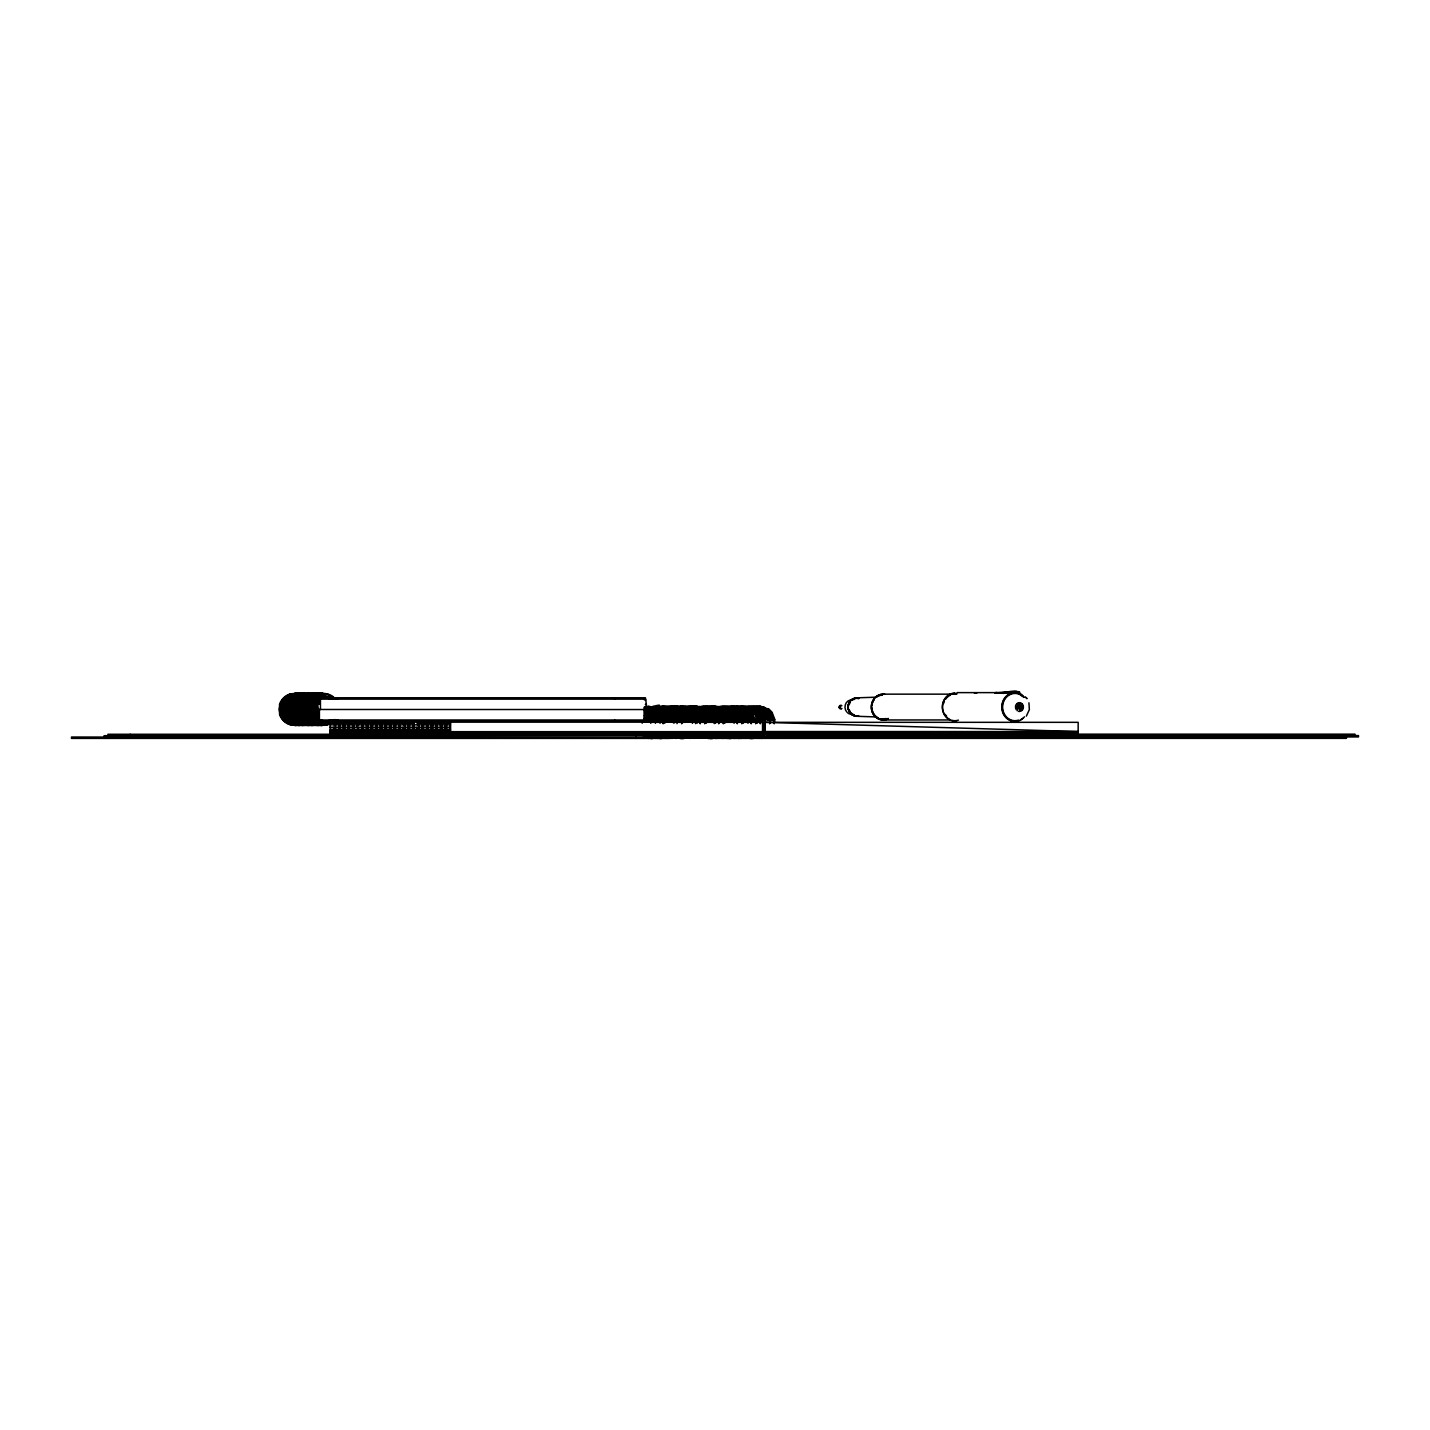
<?xml version="1.0" encoding="UTF-8"?>
<svg xmlns="http://www.w3.org/2000/svg" width="1430" height="1430" viewBox="0 0 1430 1430"><rect width="100%" height="100%" fill="white"/><g stroke="black" fill="none" stroke-linecap="round" stroke-linejoin="round"><path stroke-width="1.5" d="M338.249 699.127L338.249 697.769M363.238 722.043L363.238 732.482M404.905 722.043L404.887 732.482M432.647 722.043L432.664 732.482M655.405 723.24L655.405 722.043M713.481 733.822L713.481 732.464M726.762 733.822L726.762 732.464M762.53 732.464L762.53 722.043L330.187 722.043M765.211 732.75L765.211 722.329L1078.166 731.552L1078.131 732.75L760.992 732.857M765.211 731.552L1078.166 731.552L1078.166 722.329L691.012 722.329M417.381 724.849L417.381 722.043M344.719 722.043L344.719 732.482M441.906 722.043L441.906 732.482M338.713 722.043L338.713 732.482M340.09 723.24L340.09 722.043M435.9 722.043L435.882 732.482M450.361 731.677L450.432 722.043L450.468 732.482M395.645 722.043L395.449 731.677M408.14 722.043L408.14 732.482M440.476 723.24L440.547 732.482M380.38 722.043L380.273 731.677M1015.425 706.563L1016.122 709.584M371.103 722.043L371.049 732.482M409.516 722.043L409.498 732.482M412.769 722.043L412.716 732.482M437.276 722.043L437.151 731.677M398.845 723.24L398.881 722.043M334.084 724.849L334.102 722.043M335.478 722.043L335.46 729.264M352.62 722.043L352.638 732.482M375.786 722.043L375.59 731.677M422.011 722.043L421.921 732.482M403.457 722.043L403.457 724.849M386.422 722.043L386.368 732.482M330.133 732.482L763.048 732.464L763.048 733.822L330.276 733.822L330.151 723.24L414.146 723.24L414.11 732.482M446.553 722.043L446.589 732.482M700.003 733.858C698.93 741.884 729.872 736.7 703.596 737.058L703.864 735.896M697.107 732.911L699.377 735.252L700.754 733.858L708.243 737.54L709.405 734.734L705.884 732.857L703.918 735.252L704.543 733.858M711.085 732.911L713.356 735.252L714.732 733.858L722.239 737.54L723.419 734.734L719.88 732.857L717.914 735.252L718.539 733.858M719.29 733.858L726.726 737.54L727.888 734.734L724.367 732.857L722.4 735.252L723.026 733.858M729.514 732.911L731.785 735.252L733.143 733.858L740.669 737.54L741.848 734.734L738.309 732.857L736.343 735.252L736.968 733.858M743.511 732.911L745.781 735.252L747.157 733.858L754.557 737.54L755.737 734.734L752.198 732.857L750.232 735.252L750.857 733.858M758.347 712.712L755.63 714.75C748.855 707.546 758.794 716.609 757.918 720.148L758.973 719.951L756.613 713.731M757.632 711.586L762.351 720.22L765.64 719.683L762.994 712.712L760.277 714.75L754.093 709.727M754.2 710.21L757.596 711.997L759.884 708.565C765.854 710.692 770.591 713.105 771.807 720.148L772.861 719.951M335.46 730.462L335.442 732.482M648.863 736.629L648.487 738.363L643.411 737.058L653.564 737.058L648.487 738.363L648.112 736.629M653.439 737.862C640.729 734.251 654.118 741.938 653.546 736.629M658.158 736.629L657.782 738.363L652.706 737.058L662.859 737.058L657.782 738.363L657.407 736.629M662.591 709.048C660.66 700.414 641.695 713.945 644.108 722.222M662.591 737.862C649.881 734.251 663.252 741.938 662.698 736.629M667.452 736.629L667.077 738.363L662.001 737.058L672.154 737.058L667.077 738.363L666.702 736.629M672.136 736.629L671.76 738.363L666.684 737.058L676.73 737.54L673.512 735.574M676.73 736.629L676.354 738.363L666.791 737.54M681.127 709.048C678.982 700.468 661.929 714.714 663.752 722.222M681.234 736.629L680.859 738.363L673.012 736.003M672.994 735.574C675.907 737.63 684.881 740.847 685.917 736.629L681.484 735.896L680.573 737.54L677.695 736.003M682.771 735.574L694.658 738.363L695.034 736.629M699.753 709.048C697.661 700.217 681.073 714.875 683.755 722.222M691.637 736.003L699.485 738.363L699.86 736.629M696.213 736.003L704.329 737.862L704.436 736.629L696.142 733.858L694.783 735.252M708.386 735.896C706.599 738.649 714.553 739.9 713.588 736.629L705.276 733.858M718.128 709.048C716.037 700.217 699.449 714.875 702.13 722.222M718.235 736.629C717.127 741.312 708.243 735.521 706.295 732.911M726.887 735.896C725.082 738.649 733.036 739.9 732.071 736.629L723.777 733.858M736.897 736.629C735.789 741.312 726.905 735.521 724.956 732.911M741.33 709.048C739.417 700.414 720.452 713.945 722.847 722.222M741.455 736.629C741.973 740.812 729.961 736.736 732.392 733.858M739.364 732.589C742.152 736.325 753.556 741.401 755.451 736.629M752.949 711.997L754.915 709.62C758.061 711.657 761.225 709.369 759.527 706.098C750.875 706.724 741.33 712.641 741.384 722.222M755.737 734.734L763.87 734.734L767.392 732.857L768.804 734.841L764.603 737.058L754.557 737.54L759.527 738.363L759.795 735.413L758.15 732.857M384.992 730.462L384.974 732.482M1023.344 707.957L1023.38 706.366L1015.532 708.154M356.91 727.262L357.214 722.043M384.974 724.849L384.974 729.264M398.881 724.849L398.881 732.482M340.108 724.849L340.09 732.482M309.148 709.477L645.538 709.548L646.36 704.347L645.413 697.769L316.066 697.769M400.078 731.677L400.221 722.043M663.02 723.58L663.609 719.755M681.61 723.58L682.199 719.755L680.287 714.696M700.074 723.58L700.664 719.755L698.752 714.696L695.981 712.712L692.924 722.222M704.65 723.58L705.222 719.755M718.611 723.58L719.201 719.755L717.27 714.696L714.517 712.712L711.479 722.222M723.205 723.58L723.795 719.755M737.183 723.58L737.773 719.755L735.86 714.696M741.759 723.58L742.349 719.755M751.072 723.58L751.662 719.755L749.106 712.998L748.248 713.731L750.607 719.951L751.876 719.683L749.231 712.712M755.612 723.58C757.096 720.166 755.683 709.334 751.054 714.75L753.127 720.22L756.202 719.755M760.17 723.58L760.76 719.755L758.204 712.998L754.915 709.62M764.299 723.58L764.889 719.755L762.976 714.696M764.836 723.58L765.425 719.755M769.608 723.58C771.092 720.166 769.68 709.334 765.05 714.75L758.99 710.21M774.059 723.58L774.881 719.683L772.236 712.712L768.822 709.209L759.527 706.098L764.603 707.403L763.441 710.21L755.344 709.048M663.216 723.616L663.824 719.683M677.051 723.616L676.908 719.755M681.806 723.616L681.681 719.755M695.588 723.616L695.463 719.755M700.289 723.616L700.146 719.755M704.847 723.616L705.455 719.683M714.231 723.616L714.088 719.755M718.807 723.616L718.664 719.755M723.401 723.616L724.009 719.683M737.38 723.616L737.236 719.755M741.956 723.616L742.563 719.683M751.268 723.616L751.876 719.683L748.587 720.22L746.514 714.75L747.497 713.731M755.809 723.616L755.666 719.755M760.385 723.616L760.992 719.683L759.008 714.446M765.032 723.616L764.889 719.755M769.805 723.616L770.413 719.683L768.393 719.951M774.274 723.616L774.13 719.755M645.18 722.222L645.842 718.057L644.823 717.681M645.413 722.222L647.665 714.446L650.453 711.586C648.72 704.364 640.586 719.272 648.523 709.62C672.618 701.63 650.293 706.223 644.447 709.62L645.877 711.997M646.575 722.222C642.696 713.963 661.911 703.882 651.687 714.446L652.348 714.75C654.35 713.07 662.304 702.559 663.288 709.727L656.96 714.446L654.475 722.222M646.807 722.222L649.756 712.998L657.246 707.403M647.343 722.222C647.164 709.709 661.357 703.667 672.046 706.921M648.13 720.72L648.612 717.681C645.377 716.09 655.047 718.897 649.953 722.222M648.648 722.222C648.648 714.643 655.029 707.868 662.698 707.832M649.721 722.222L650.382 718.057L654.994 711.586M651.329 722.222L654.386 712.712L657.103 714.75L654.708 722.222M651.562 722.222L652.348 717.288L656.71 710.746M652.098 722.222L655.047 712.998L662.537 707.403M653.403 722.222C653.403 714.643 659.784 707.868 667.452 707.832M656.013 722.222C655.798 710.478 668.74 703.006 679.304 707.135M656.245 722.222C656.048 709.53 670.616 703.846 681.324 706.921M656.781 722.222L659.731 712.998L663.02 709.62L664.467 711.997M658.086 722.222C658.14 715.286 663.538 708.529 670.652 708.065M658.64 722.222L659.302 718.057M659.159 722.222C658.05 716.716 669.812 702.166 672.547 709.727M659.391 722.222C662.448 719.558 660.32 710.853 660.052 713.731M660.606 722.222L663.645 712.712L666.38 714.75L663.985 722.222M661.375 722.222C661.214 712.909 670.599 704.597 679.822 707.135M662.68 722.222C662.734 715.286 668.132 708.529 675.246 708.065M665.111 722.222L668.15 712.712L670.885 714.75L668.489 722.222M665.88 722.222C665.701 709.745 679.84 703.667 690.511 706.921M666.666 720.72L667.149 717.681L665.915 717.145L668.4 718.057M667.184 722.222C667.184 714.643 673.566 707.868 681.234 707.832M668.257 722.222C667.131 716.68 679 702.184 681.752 709.727L678.249 711.997M669.812 722.222L672.851 712.712L675.568 714.75L673.173 722.222M670.026 722.222L670.813 717.288L675.175 710.746M670.563 722.222L673.512 712.998L681.002 707.403M671.868 722.222C671.868 714.643 678.249 707.868 685.917 707.832M672.958 722.222C673.548 710.674 687.044 703.149 697.608 707.135M674.37 722.222L677.409 712.712L680.126 714.75L677.641 718.057L676.98 722.222M674.585 722.222L677.409 712.712M675.121 722.222C674.942 709.816 688.974 703.667 699.627 706.921M676.426 722.222C676.426 714.643 682.807 707.868 690.476 707.832M677.516 722.222C676.033 716.716 689.26 701.433 690.762 710.21M678.928 722.222L681.967 712.712L684.684 714.75L682.074 722.222M679.161 722.222C678.928 712.569 688.831 704.704 698.144 707.135M679.679 722.222L682.628 712.998L685.935 709.62L687.365 711.997M680.984 722.222C681.038 715.286 686.454 708.529 693.568 708.065M681.538 722.222L682.199 718.057M683.987 722.222L686.918 712.998L694.408 707.403M684.505 722.222C684.505 713.999 691.441 706.652 699.753 706.599M685.31 720.72L685.774 717.681C684.505 718.557 691.459 716.019 692.156 711.586L690.225 709.62M685.81 722.222C685.81 714.643 692.209 707.868 699.86 707.832M686.9 722.222L687.562 718.057M688.331 722.222C688.134 711.836 699.109 703.417 709.048 706.921M688.563 722.222C688.116 711.89 700.36 703.953 707.546 707.135M689.081 722.222L692.031 712.998L699.52 707.403L700.271 709.727L693.961 714.446L691.476 722.222M690.386 722.222C690.386 714.643 696.785 707.868 704.436 707.832M691.709 722.222C692.335 712.015 703.685 703.542 713.642 706.921M693.157 722.222C692.674 711.925 705.044 704.061 712.14 707.135M693.693 722.222L696.642 712.998L699.931 709.62L701.379 711.997M694.998 722.222C694.998 714.643 701.379 707.868 709.048 707.832M695.552 722.222L698.037 714.446L696.303 722.222M696.07 722.222L698.555 714.446L704.865 709.727L703.703 706.921L703.864 708.565M697.465 722.222C697.268 711.836 708.243 703.417 718.182 706.921M697.697 722.222C696.017 717.538 707.153 701.808 709.405 709.727L703.095 714.446L700.611 722.222M698.215 722.222C697.804 712.229 709.62 703.971 716.68 707.135M699.52 722.222C699.538 714.643 705.92 707.868 713.588 707.832M700.092 722.222L700.736 718.057M700.843 722.222L701.469 718.218L698.466 717.288M702.362 722.222C700.307 717.467 712.873 701.147 713.963 710.21M702.881 722.222C702.881 713.999 709.816 706.652 718.128 706.599M704.186 722.222C704.186 714.643 710.585 707.868 718.235 707.832M705.276 722.222L705.937 718.057L702.934 717.145L704.15 717.681M706.903 722.222L707.707 717.145C713.856 721.846 719.254 700.253 723.419 709.727L719.916 711.997M707.135 722.222C706.76 710.424 719.594 703.006 730.158 707.135M707.671 722.222L710.603 712.998L713.91 709.62L715.34 711.997M708.958 722.222C708.976 714.643 715.357 707.868 723.026 707.832M710.049 722.222L712.533 714.446L718.843 709.727L717.681 706.921L717.842 708.565M711.711 722.222L714.643 712.998L722.239 706.921M712.229 722.222C712.086 712.909 721.453 704.597 730.694 707.135M713.534 722.222C713.534 714.643 719.933 707.868 727.584 707.832M714.625 722.222L715.268 718.057L712.48 717.288M715.947 722.222L716.752 717.145C720.416 720.452 723.955 713.534 718.986 712.712L716.18 722.222M716.716 722.222C716.537 709.673 730.784 703.667 741.491 706.921M718.021 722.222C718.021 714.643 724.402 707.868 732.071 707.832M718.575 722.222L719.219 718.057L721.721 714.75M719.093 722.222L721.578 714.446L727.888 709.727C726.172 702.345 716.216 714.517 715.483 718.218L717.234 714.75M720.792 722.222C718.754 717.181 730.98 701.254 732.625 710.21M721.024 722.222L723.955 712.998L731.445 707.403M721.542 722.222C721.399 712.909 730.766 704.597 740.007 707.135M723.938 722.222L724.581 718.057L721.596 717.145L722.811 717.681M725.332 722.222C724.581 718.682 730.802 704.436 733.769 711.997M725.564 722.222C725.35 709.53 739.918 703.846 750.607 706.921M726.082 722.222L726.869 717.288L732.339 709.62M727.387 722.222C727.387 714.643 733.787 707.868 741.455 707.832M728.478 722.222L729.139 718.057L733.751 711.586M729.89 722.222C728.317 717.234 738.935 701.951 741.848 709.727L735.521 714.446L733.054 722.222M730.122 722.222L730.909 717.288L735.27 710.746M730.659 722.222L733.608 712.998L741.098 707.403M731.963 722.222C731.963 714.643 738.345 707.868 746.013 707.832M733.268 722.222C733.894 712.015 745.316 703.542 755.272 706.921M734.555 722.222L737.594 712.712L740.311 714.75L737.701 722.222M734.788 722.222C733.107 717.538 744.244 701.808 746.496 709.727L740.186 714.446L737.934 722.222M735.306 722.222C734.895 712.229 746.71 703.971 753.771 707.135M736.611 722.222C736.611 714.643 743.01 707.868 750.661 707.832M737.165 722.222L737.826 718.057L740.311 714.75M739.328 722.222C739.131 711.836 750.106 703.417 760.045 706.921M740.097 722.222L743.028 712.998L746.335 709.62L747.765 711.997M742.474 722.222L744.959 714.446L750.232 709.209L752.234 711.997L747.801 718.218L747.157 722.222M742.706 722.222C746.657 717.86 743.35 707.242 740.329 717.288L741.366 717.681M743.797 722.222L746.835 712.712L749.552 714.75L751.679 711.586L759.527 709.548L765.711 714.446L767.874 720.148L770.198 719.755M744.011 722.222C743.957 713.677 751.34 706.635 759.795 706.599M744.547 722.222L745.334 717.288L750.786 709.62M745.334 720.72L745.817 717.681L744.583 717.145L747.068 718.057M745.852 722.222C744.959 705.437 771.95 702.791 773.594 719.951L774.649 719.755M746.943 722.222L749.409 714.446L755.737 709.727L754.557 706.921M280.083 704.436L279.154 709.369L280.083 714.303A15.676 15.659 90 0 0 289.968 724.206L299.585 725.51M281.281 704.436L280.352 709.369L281.281 714.303A15.676 15.659 -90 0 0 291.166 724.206A15.676 15.659 90 0 1 281.156 714.303M282.461 704.436L282.336 714.303A15.676 15.659 90 0 0 292.221 724.206L300.783 725.51L309.309 724.206M284.838 704.436L284.838 714.303A15.676 15.659 90 0 0 294.723 724.206M286.822 706.08L286.822 712.658M288.234 704.436L288.377 714.303M288.377 704.436L288.163 712.408M309.041 725.51L299.317 724.206A15.676 15.659 90 0 1 289.575 714.303L289.432 704.436M288.771 709.369L289.575 704.436M291.899 704.436L291.899 714.303A15.676 15.659 90 0 0 301.784 724.206M291.434 707.85L291.917 704.811A14.461 14.425 90 0 1 293.972 700.789M312.58 725.51L303.017 724.206A15.676 15.659 90 0 1 293.132 714.303L293.007 704.436M292.346 709.369L293.132 704.436M294.312 704.436L293.382 709.369L294.312 714.303A15.676 15.659 90 0 0 304.054 724.206A15.676 15.659 90 0 1 294.312 714.303M295.474 704.436L294.544 709.369L295.474 714.303A15.676 15.659 90 0 0 305.359 724.206M294.759 709.369L295.241 706.331M296.636 704.436L296.51 714.303M302.052 720.97A15.676 15.659 90 0 1 297.69 714.303L297.833 704.436M299.049 704.436L299.049 714.303A15.676 15.659 90 0 0 303.285 720.97M300.229 704.436L300.086 714.303M300.961 706.08L300.961 712.658M301.373 704.436L301.373 714.303A15.676 15.659 90 0 0 311.257 724.206M303.625 704.436L303.768 714.303M303.768 704.436L303.786 713.928M314.815 724.206A15.676 15.659 90 0 1 304.93 714.303L304.805 704.436M304.143 709.369L304.93 704.436M305.466 707.725L305.984 704.436M306.127 704.436L306.127 714.303A15.676 15.659 90 0 0 316.012 724.206A15.676 15.659 90 0 1 311.597 721.971M307.218 704.436L307.343 714.303A15.676 15.659 90 0 0 317.228 724.206M306.556 709.369L307.343 704.436M308.487 704.436L307.557 709.369L308.487 714.303A15.676 15.659 90 0 0 318.372 724.206M310.078 705.365L310.078 713.373M648.362 708.565L648.201 706.921L658.14 706.921M652.706 707.403L653.868 710.21M658.408 710.21L657.353 706.921M662.108 706.921L662.269 708.565M671.385 706.921L663.788 712.998L661.625 717.288L662.644 717.681M676.944 710.21L675.889 706.921M680.573 706.921L680.734 708.565M685.292 708.565L685.131 706.921L686.311 709.727L682.807 711.997M675.979 736.629L676.354 738.363L681.431 737.058L671.385 737.54L672.279 735.896L675.246 736.379M689.689 706.921L689.85 708.565M685.292 735.896L685.131 737.54L690.1 738.363L695.177 737.058L689.85 737.862L682.235 735.574M680.483 736.629L680.859 738.363L685.935 737.058L675.782 737.058M689.85 735.896L689.689 737.54L690.601 735.896L693.568 736.379M695.588 710.21L694.515 706.921M685.274 737.862L690.619 737.058L685.274 737.862L685.167 736.629M694.408 737.862L699.735 737.058L694.408 737.862L694.283 736.629M699.234 737.862L704.579 737.058L699.234 737.862L699.127 736.629M703.596 737.058L704.865 734.734L701.344 732.857L700.754 733.858M714.071 734.734L712.909 737.54L706.402 732.589M713.981 733.858C711.622 736.897 720.416 739.256 718.736 734.251M726.887 708.565C726.404 703.614 736.79 707.457 739.471 707.135M722.4 735.896L722.239 737.54M717.502 736.629L717.878 738.363L722.954 737.058L712.784 737.058M737.165 710.21L736.11 706.921M711.711 732.589L718.092 737.058L727.209 738.363L732.285 737.058L722.132 737.058L717.949 734.841M732.732 734.734L731.552 737.54L725.064 732.589M740.669 706.921L740.829 708.565M729.604 732.589L736.11 737.54L737.165 734.251M736.164 736.629L736.522 738.363L741.616 737.058L731.445 737.058M745.477 735.896L745.334 737.54L750.303 738.363L755.38 737.058L745.209 737.058L738.827 732.589M730.14 732.589C731.838 741.33 771.431 736.7 740.669 737.54M746.406 733.858C744.047 736.522 752.198 739.453 751.268 734.734M755.076 734.895L758.99 734.251L759.133 735.896M754.808 737.862L760.152 737.058L754.808 737.862L754.7 736.629M754.808 735.413L763.441 734.251L763.602 735.896M644.144 719.898L644.036 709.477M1022.11 695.57A14.872 13.478 -89.8 0 0 1021.109 694.837C1017.517 686.972 1004.378 694.462 996.138 692.495L994.637 692.799L1017.409 691.602M1019.554 691.852C1018.053 696.499 1020.966 691.441 1017.07 692.102M1017.141 710.71L1020.734 702.881L1021.985 703.667M676.319 737.058L676.801 735.896L679.75 736.379M682.253 736.003L685.131 737.54L686.043 735.896L690.476 736.629L690.1 738.363L689.725 736.629M691.62 735.574L694.515 737.54L695.427 735.896L698.394 736.379M104.104 737.058L104.104 735.681L698.805 735.681L699.109 737.54L700.164 734.251M671.85 719.951L669.83 720.22L667.756 714.75L668.757 713.731M673.691 716.341L675.121 720.148L672.44 714.446L674.585 720.148L675.639 719.951M690.422 719.951L688.402 720.22L686.328 714.75L687.312 713.731M692.227 716.341L693.657 720.148L690.833 714.75L691.834 713.731M710.853 716.341L712.283 720.148L709.602 714.446L711.765 720.148L712.819 719.951M731.946 719.951L729.926 720.22L727.852 714.75L728.835 713.731M769.644 714.446L771.574 720.22L773.594 719.951M766.033 713.731C771.664 729.658 759.598 710.996 764.335 709.62L769.519 714.75L772.236 712.712L768.822 709.209L766.838 711.997M644.304 715.858L649.041 709.62M666.13 717.288L668.293 712.998L675.782 707.403M677.641 718.057L680.126 714.75M705.401 718.057L710.549 711.586L708.601 709.62M724.063 718.057L729.193 711.586L727.262 709.62M728.603 718.057L731.088 714.75L728.496 712.998M649.703 707.135L653.439 706.599M658.855 707.135L662.322 706.098L667.292 706.921M668.293 707.135L672.029 706.599M677.391 707.135L680.859 706.098L688.491 707.135M685.274 706.599L689.028 707.135M717.574 707.403L722.919 706.599M726.958 706.599L732.178 706.921M728.227 707.135L731.963 706.599M737.594 707.135L741.08 706.098L748.587 707.135M745.37 706.599L749.123 707.135M839.66 706.098L839.374 707.796L841.519 708.619M1016.23 704.382L1015.568 705.794L1023.147 708.708L1022.379 710.049M696.142 733.858L696.75 732.857M709.191 733.858L708.583 735.252L710.549 732.857M714.732 733.858L715.322 732.857M727.852 733.858L727.244 735.252L729.193 732.857M733.143 733.858L733.751 732.857M741.616 733.858C739.256 736.522 747.425 739.453 746.496 734.734L742.974 732.857L741.008 735.252L738.72 732.911M747.157 733.858L747.747 732.857M1026.347 716.126L1029.35 709.638L1028.939 702.827M771.092 732.392C769.662 735.538 760.313 741.312 759.151 736.629M331.224 721.971L333.923 719.54M335.049 719.54C330.795 726.386 321.553 726.029 314.689 724.206M657.353 737.54L658.247 737.058L652.92 737.862L652.795 736.629M687.33 711.586L682.932 718.218L679.929 717.288M727.477 706.599C716.895 706.259 705.026 710.12 714.839 719.683M719.987 713.731L719.129 712.998L722.436 709.62L726.619 707.403M742.51 712.998C746.978 707.957 753.699 705.097 758.544 707.135M1018.446 711.354L1019.858 711.461L1019.411 707.064L1022.504 704.221L1023.201 705.598M741.67 714.75L743.403 713.731M839.911 705.741L841.823 705.723A1.805 1.627 -90 0 0 839.66 705.812A1.805 1.627 -90 0 0 839.607 708.261A1.805 1.627 -90 0 0 841.823 708.494M1017.928 702.952L1016.712 703.792L1021.842 710.585L1020.573 711.3M643.875 709.209L648.63 707.403L649.381 709.727L645.842 711.586M645.305 708.887L648.094 707.403M645.252 710.603L652.062 708.065M652.813 706.921L648.523 709.62M664.432 711.586L667.953 709.727L666.791 706.921L666.952 708.565M685.024 707.403L674.906 714.446L673.816 718.218L670.599 717.145L671.832 717.681M755.111 735.896L758.973 733.858M758.99 734.251L762.923 732.857L764.335 734.841M763.745 733.858L759.884 735.896L759.401 734.734M768.196 733.858L759.902 736.629L751.608 733.858M768.804 734.841L764.496 737.54L763.441 734.251M331.063 720.005L327.452 721.882L317.853 721.882M331.814 720.988L323.323 723.777L318.783 723.044A14.461 14.425 -90 0 1 309.684 713.928L309.684 704.811A14.461 14.425 -90 0 1 318.783 695.624M332.511 721.971L327.166 724.688L320.874 725.51M663.163 714.75L665.451 720.148M723.187 714.75L725.475 720.148M677.659 719.683L675.532 714.696M677.749 716.573L679.125 720.22L680.394 719.951M682.414 719.683L681.145 719.951M684.023 720.148L683.129 716.341M696.213 716.573L697.59 720.22L698.877 719.951M700.897 719.683L699.61 719.951M702.148 720.22L701.469 716.341M707.171 715.804L708.744 719.951L707.457 720.148L704.65 714.75L706.938 720.148M714.732 716.573L716.126 720.22L717.395 719.951M719.415 719.683L718.146 719.951M733.322 716.573L734.698 720.22L735.967 719.951M737.987 719.683L736.718 719.951M737.88 716.573L739.274 720.22L740.543 719.951M743.957 720.148L742.331 714.446M753.127 720.22L754.397 719.951M757.918 720.148L760.242 719.755M762.351 720.22L760.403 714.446M661.804 719.951L660.535 720.22L659.838 716.341M645.162 706.635L653.456 706.921M643.929 707.403L648.487 706.098L651.955 707.135M644.412 708.565L648.863 707.832M653.725 708.565L656.674 708.065M670.563 707.135C666.72 706.349 653.939 706.956 659.784 711.997M685.81 706.599L676.247 709.209L678.213 711.586M732.464 708.565L735.431 708.065M745.906 706.599L736.343 709.209L738.345 711.997M750.106 706.921L751 708.565L753.968 708.065M755.201 709.727L759.795 709.048M648.219 737.862L653.456 737.54M661.947 736.629L662.054 737.862L666.863 737.058M703.703 736.629L703.81 737.862L708.619 737.058M713.642 737.54L703.81 737.862M712.837 736.629L712.944 737.862L717.753 737.058M731.32 736.629L731.427 737.862L736.236 737.058M741.491 737.54L731.427 737.862M296.028 693.228L289.736 694.05A16.195 16.177 90 0 0 279.547 704.275L279.547 714.464A16.195 16.177 -90 0 0 289.736 724.688L296.028 725.51M299.585 693.228L291.166 694.533A15.676 15.659 90 0 0 281.156 704.347M292.346 694.444A15.676 15.659 90 0 0 282.461 704.347A15.676 15.659 90 0 1 292.221 694.444L300.783 693.228L307.665 694.265M303.106 693.228L294.723 694.533A15.676 15.659 90 0 0 284.838 704.347M312.866 724.206L304.304 725.51L295.796 724.206A15.676 15.659 -90 0 1 285.911 714.303L286.036 704.436A15.676 15.659 90 0 1 295.796 694.533L305.466 693.228M298.244 694.533L306.646 693.228L313.581 694.265M289.432 704.347A15.676 15.659 90 0 1 299.317 694.444L309.041 693.228M304.179 694.444A15.676 15.659 90 0 0 294.312 704.347A15.676 15.659 90 0 1 304.054 694.444L312.58 693.228M303.285 696.678A15.676 15.659 90 0 1 307.575 694.444L316.102 693.228M318.515 693.228L310.113 694.533A15.676 15.659 90 0 0 300.229 704.347M322.09 693.228L312.491 694.533A15.676 15.659 90 0 0 302.606 704.347M322.161 693.747L317.228 694.533A15.676 15.659 90 0 0 307.343 704.347M323.305 693.747L318.372 694.533A15.676 15.659 90 0 0 308.487 704.347M318.783 695.695L323.323 694.962L331.814 697.751M323.305 696.196L318.997 696.857A13.228 13.192 -90 0 0 310.81 705.205L310.81 713.534M323.234 696.696L319.23 697.34A12.709 12.691 -90 0 0 311.222 705.365L311.222 713.373A12.709 12.691 90 0 0 319.23 721.399M294.759 724.992L299.817 724.206M295.956 724.992L302.195 724.206M294.83 725.51L303.357 724.206M317.353 722.043L321.339 721.399M305.77 724.206L297.208 725.51L289.843 724.206A15.676 15.659 -90 0 1 279.958 714.303M318.515 722.043L322.501 721.399M298.37 725.51L308.094 724.206M317.281 722.543L324.86 721.399M318.443 722.543L327.238 721.399M301.962 725.51L311.633 724.206M320.803 722.543L326.183 721.882M315.208 724.206L306.646 725.51L298.119 724.206A15.676 15.659 90 0 1 288.234 714.303M307.879 725.51L317.424 724.206M318.783 724.206L310.221 725.51L301.641 724.206M311.382 725.51L321.106 724.206M322.34 724.206L313.796 725.51L305.233 724.206M324.664 724.206L316.102 725.51L307.575 724.206A15.676 15.659 90 0 1 303.303 721.971M317.353 725.51L325.861 724.206M328.221 724.206L319.677 725.51L311.114 724.206A15.676 15.659 90 0 1 301.23 714.303M679.125 720.22L678.446 716.341M697.59 720.22L696.911 716.341M716.126 720.22L715.429 716.341M734.698 720.22L734.001 716.341M739.274 720.22L738.577 716.341M1000.231 692.799C1004.968 695.302 1017.999 687.937 1019.733 694.158M856.123 697.858L875.857 697.197M957.153 692.621L1014.549 692.621M882.793 694.158L954.596 694.158A12.924 11.69 -90 0 1 956.688 694.301M645.413 699.145L313.17 699.127L313.528 702.327M644.394 699.931L645.77 699.931M645.341 704.347L646.36 704.347M309.97 706.742L309.631 709.548M318.264 708.351L318.979 719.898M311.293 710.263L312.384 710.263M312.687 710.263L313.778 710.263M311.615 711.479L313.456 711.479M313.778 711.479L315.601 711.479L315.601 710.263M315.923 711.479L316.995 711.479M310.542 715.375L312.687 715.375M313.456 715.375L314.529 715.375L314.529 718.7L315.923 718.7M314.85 715.375L315.923 715.375M318.979 715.375L317.746 715.375L317.746 711.479M316.995 718.7L316.673 719.898M317.746 718.7L318.979 718.7M313.867 719.987L645.413 719.987L645.413 721.364L316.066 721.364M882.274 719.951L949.717 719.951M649.846 722.329L666.362 722.329M671.921 722.329L685.31 722.329M417.381 723.24L450.468 723.24M330.205 724.849L450.468 724.849M329.83 727.262L450.182 727.262M330.205 729.264L450.486 729.264M330.133 730.462L450.45 730.462M330.026 731.677L762.53 731.677M767.767 734.162L1354.961 734.162L1354.961 735.521M756.524 734.216L1077.97 734.216L1077.97 732.857M767.267 735.574L1358.5 735.574L1358.5 736.951L764.013 736.986M704.329 737.862L71.5 737.022L71.5 738.398L670.348 738.398L670.348 737.022M855.748 716.251L875.464 716.913M1020.037 702.684L1018.607 702.72L1019.411 707.064M975.993 692.835L974.205 692.853L977.03 692.853M320.874 693.228L327.166 694.05M328.221 694.533L319.677 693.228L311.257 694.533A15.676 15.659 90 0 0 301.373 704.347M317.353 693.228L324.217 694.265M314.957 693.228L323.019 694.265M320.695 694.265L313.796 693.228L305.359 694.533A15.676 15.659 90 0 0 295.474 704.347M311.382 693.228L319.462 694.265M317.138 694.265L310.221 693.228L303.017 694.533A15.676 15.659 90 0 0 293.132 704.347M307.879 693.228L314.725 694.265M304.304 693.228L311.222 694.265M322.018 696.196L331.063 698.734M301.962 693.228L309.988 694.265M320.928 696.196L325.093 696.857M318.568 696.196L327.238 697.34M298.37 693.228L306.324 694.265M319.677 696.696L324.86 697.34M304.125 694.265L297.208 693.228L289.968 694.533A15.676 15.659 90 0 0 280.083 704.347M294.83 693.228L301.712 694.265M295.956 693.747L300.55 694.265M294.759 693.747L298.173 694.265M323.234 722.043L318.086 721.399A12.709 12.691 90 0 1 311.883 716.859M323.305 722.543L318.997 721.882A13.228 13.192 90 0 1 310.668 713.534M323.305 724.992L318.229 724.206A15.676 15.659 -90 0 1 308.362 714.303M317.103 724.206L322.161 724.992M312.348 724.206L322.09 725.51M318.515 725.51L308.808 724.206A15.676 15.659 90 0 1 304.519 721.971M294.598 724.206L303.106 725.51M740.812 706.599L744.547 707.135M754.808 709.048L758.865 709.727M731.427 706.599L735.163 707.135M722.382 706.599L726.118 707.135M722.847 706.921L717.61 706.599L721.346 707.135M704.454 706.921L699.234 706.599L702.97 707.135M693.586 707.135L690.368 706.599M680.591 706.599L684.327 707.135M671.492 706.599L675.228 707.135M670.026 707.135L667.345 706.599M662.054 706.599L665.79 707.135M662.751 706.921L657.514 706.599L661.25 707.135M652.92 706.599L656.656 707.135M755.201 734.734L759.527 734.895M751 735.896L753.968 736.379M759.795 737.862L754.986 737.058L748.069 732.589M743.6 732.589L749.999 737.058L755.344 737.862M737.004 735.896L739.971 736.379M735.431 736.379L728.603 733.858M736.003 737.058L745.62 737.058M723.151 735.896L727.584 736.629L727.209 738.363L726.833 736.629M718.575 735.896L723.026 736.629C721.524 741.276 713.284 734.931 711.175 732.589M731.963 737.862L726.619 737.058L720.22 732.589M716.77 736.379L709.941 733.858M717.574 737.058L727.191 737.058M704.615 735.896L709.048 736.629L708.672 738.363L708.297 736.629M708.136 737.058L713.481 737.862M694.408 737.058L699.753 737.862M694.926 737.862L686.793 735.574M677.677 735.574L685.81 737.862M742.599 718.057L740.329 717.288M719.969 718.218L717.985 717.681M710.907 718.218L712.676 714.75M696.213 718.057L693.943 717.288M663.877 718.057L661.625 717.288M649.846 718.057L652.348 714.75L649.756 712.998M737.326 717.681L738.559 718.218L735.556 717.288M731.928 717.681L730.694 717.145L733.912 718.218L735.663 714.75L733.072 712.998M727.37 717.681L726.136 717.145L729.336 718.218M708.94 717.681L707.707 717.145M690.368 717.681L689.135 717.145L692.335 718.218L694.086 714.75L691.494 712.998M725.886 714.446L723.955 712.998M707.224 714.446L705.294 712.998M702.559 714.446L700.503 712.712L701.486 713.731M688.849 714.446L686.918 712.998M657.103 714.75L655.351 718.218L652.348 717.288M645.073 712.712L647.147 714.446M328.096 694.533L334.763 699.02L332.368 696.768M764.085 707.403L772.093 712.998M755.111 708.565L762.011 713.731L764.371 719.951M754.629 709.727L760.939 714.446L763.084 720.148M750.518 737.058L744.136 732.589M742.367 733.858L750.661 736.629L750.303 738.363L749.928 736.629M737.719 733.858L746.013 736.629L745.638 738.363L745.262 736.629M736.379 734.841L741.098 737.058M731.981 737.058L725.582 732.589M727.137 737.058L720.756 732.589M722.668 737.058L716.269 732.589M713.32 737.058L706.938 732.589M708.654 737.058L701.737 732.589M699.413 734.841L704.454 737.54M695.338 734.841L699.52 737.058M696.196 735.574L698.984 737.058M692.156 735.574L694.944 737.058M687.33 735.574L690.511 737.54M686.811 736.003L689.689 737.54M678.213 735.574L681.002 737.058M1020.216 694.462L1021.002 694.962A14.765 13.371 90 0 1 1022.003 695.677M1019.948 694.623L1021.699 695.767L1020.734 695.105M699.931 709.62L700.003 710.603M663.02 709.62L663.091 710.603M678.374 718.218L675.371 717.288M660.034 718.218L657.031 717.288M738.577 713.731L737.594 712.712M715.5 713.731L714.517 712.712M696.964 713.731L695.981 712.712M682.95 713.731L681.967 712.712M664.646 713.731L663.645 712.712M655.369 713.731L654.386 712.712M839.911 708.494L839.374 707.171M335.067 698.68C330.223 692.603 321.679 692.621 314.815 694.533A15.676 15.659 90 0 0 304.93 704.347M331.599 696.356L333.923 698.68M763.745 710.603L766.784 713.731L769.143 719.951M762.869 712.998C752.538 704.096 775.453 712.784 772.325 720.148M754.307 710.603L757.364 713.731L759.705 719.951M753.503 711.586L756.291 714.446L758.436 720.148M748.587 732.589L750.786 734.841M747.962 732.911L750.232 735.252M734.698 732.589L736.897 734.841M734.073 732.911L736.343 735.252M720.13 732.911L722.4 735.252M715.644 732.911L717.914 735.252M702.273 732.589L704.472 734.841M701.647 732.911L703.918 735.252M697.733 732.589L699.931 734.841M1025.149 696.75L1026.704 698.448M750.607 737.54L741.08 738.363L740.704 736.629M732.178 737.54L722.65 738.363L722.275 736.629M699.52 707.403L699.252 708.565M722.847 737.54L712.944 737.862M681.324 737.54L671.76 738.363L671.385 736.629M672.046 737.54L662.054 737.862M662.751 737.54L652.92 737.862M767.463 733.858L768.268 734.841M741.616 710.603L741.008 709.209L742.992 711.997M723.026 710.603L722.4 709.209L724.384 711.997M719.88 711.586L717.914 709.209L718.539 710.603M704.543 710.603L703.918 709.209L705.902 711.997M682.771 711.586L680.805 709.209L681.431 710.603M1026.365 697.608L1026.937 698.68M771.574 712.998L773.487 718.075M767.106 712.998L769.662 719.755M758.329 714.696L759.598 718.075M752.788 713.731L755.147 719.951M751.715 714.446L753.86 720.148M751.912 716.341L753.342 720.148M748.569 712.998L751.125 719.755M747.89 716.341L749.32 720.148M744.404 712.712L745.709 716.198M744.261 712.998L745.548 716.376M744.19 715.804L745.763 719.951M738.935 713.731L740.508 717.878M738.041 716.341L739.489 720.148M734.359 713.731L735.932 717.878M729.229 716.341L730.659 720.148M725.904 712.712L727.226 716.198M725.779 712.998L727.048 716.376M725.707 715.804L727.28 719.951M720.398 713.731L721.953 717.878M720.041 716.341L721.471 720.148L719.505 716.341M715.787 713.731L717.36 717.878M711.211 713.731L712.784 717.878M707.367 712.712L708.69 716.198M707.242 712.998L708.511 716.376M701.826 713.731L703.399 717.878M697.268 713.731L698.823 717.878M692.567 713.731L694.14 717.878M689.063 712.712L690.368 716.198M688.92 712.998L690.207 716.376M688.384 712.998L689.671 716.376M687.705 716.341L689.153 720.148M684.47 712.712L685.792 716.198M684.327 712.998L685.614 716.376M683.469 713.731L685.828 719.951M678.803 713.731L680.358 717.878M674.03 713.731L675.604 717.878M670.491 712.712L671.814 716.198M670.348 712.998L671.635 716.376M669.83 712.998L671.099 716.376M669.151 716.341L670.581 720.148M665.88 712.712L667.024 716.376M665.683 715.804L667.256 719.951M660.195 713.731L661.768 717.878M367.939 732.482L367.85 722.043M334.137 732.482L333.798 727.262M343.379 732.482L343.254 722.043M428.07 732.482L427.981 722.043M377.145 732.482L377.127 723.24M751 708.565L751.268 709.727M745.209 707.403L745.477 708.565M722.132 707.403L722.4 708.565M708.136 707.403L708.386 708.565M418.829 732.482L418.74 722.043M391.051 732.482L390.98 722.043M366.473 732.482L366.455 722.043M431.306 732.482L431.252 722.043M372.497 732.482L372.479 722.043M389.621 732.482L389.604 722.043M403.242 727.262L403.475 732.482M361.862 732.482L361.879 722.043M357.232 732.482L357.196 729.264M305.627 710.889L306.127 713.928A14.461 14.425 -90 0 0 311.275 720.988M304.215 709.369L304.947 713.928M302.606 714.303L302.606 704.436L302.463 714.303A15.676 15.659 90 0 0 312.491 724.206M299.424 709.369L300.229 714.303A15.676 15.659 90 0 0 310.113 724.206M298.387 711.014L298.924 714.303A15.676 15.659 -90 0 0 308.934 724.206M297.047 709.369L297.833 714.303A15.676 15.659 90 0 0 307.718 724.206M295.849 709.369L296.636 714.303A15.676 15.659 90 0 0 306.52 724.206M290.755 713.928L290.737 704.436L289.807 709.369L290.737 714.303A15.676 15.659 90 0 0 291.935 717.252M288.824 709.369L289.557 713.928M285.249 709.369L286.036 714.303A15.676 15.659 -90 0 0 295.921 724.206M284.177 711.014L284.713 714.303A15.676 15.659 -90 0 0 289.075 720.97M282.836 709.369L283.623 714.303A15.676 15.659 90 0 0 293.507 724.206M283.498 714.303L283.623 704.436A15.676 15.659 -90 0 1 293.507 694.533A15.676 15.659 90 0 0 289.218 696.678M281.674 709.369L282.461 714.303A15.676 15.659 90 0 0 292.346 724.206M426.641 732.482L426.641 722.043M423.387 732.482L423.369 722.043M353.979 732.482L353.979 722.043M417.077 727.262L417.381 732.482M445.159 732.482L445.123 722.043M347.955 732.482L347.955 722.043M358.286 727.262L358.572 730.462M381.739 732.482L381.756 722.043M349.349 732.482L349.349 722.043M394.215 732.482L394.233 722.043M694.801 709.62L696.768 711.997M669.043 711.997L667.095 709.62M673.566 711.997L671.6 709.62M384.92 722.043L384.992 723.24M358.59 723.24L358.644 724.849M414.128 722.043L414.146 723.24M1346.399 736.986L1346.399 738.363L708.261 738.363L708.261 736.986M1270.591 736.986L1270.591 738.363M798.369 735.574L798.369 736.951M794.115 734.162L794.115 735.521M784.087 736.986L784.087 738.363M774.81 732.857L774.81 734.216M773.433 732.857L773.433 734.216M770.198 732.857L770.198 734.216M768.804 732.857L768.804 734.216M766.158 732.857L766.158 734.216M765.443 732.857L765.443 734.216M764.675 722.329L764.675 732.75M763.316 722.329L763.316 732.75M761.529 732.857L761.529 734.216M757.203 722.043L757.203 723.24M756.899 732.857L756.899 734.216M754.522 732.464L754.522 733.822M749.91 732.464L749.91 733.822M747.962 722.043L747.962 723.24M745.87 732.464L745.87 733.822M745.28 732.464L745.28 733.822M744.476 732.464L744.476 733.822M743.332 722.043L743.332 723.24M741.24 732.464L741.24 733.822M740.651 732.464L740.651 733.822M739.846 732.464L739.846 733.822M736.611 732.464L736.611 733.822M735.217 732.464L735.217 733.822M734.073 722.043L734.073 723.24M731.981 732.464L731.981 733.822M731.391 732.464L731.391 733.822M730.605 732.464L730.605 733.822M727.352 732.464L727.352 733.822M725.975 732.464L725.975 733.822M724.813 722.043L724.813 723.24M722.722 732.464L722.722 733.822M722.132 732.464L722.132 733.822M721.346 732.464L721.346 733.822M718.092 732.464L718.092 733.822M716.716 732.464L716.716 733.822M715.554 722.043L715.554 723.24M712.086 732.464L712.086 733.822M708.851 732.464L708.851 733.822M708.261 732.464L708.261 733.822M707.457 732.464L707.457 733.822M706.313 722.043L706.313 723.24M704.221 732.464L704.221 733.822M703.631 732.464L703.631 733.822M702.827 732.464L702.827 733.822M699.592 732.464L699.592 733.822M698.198 732.464L698.198 733.822M697.053 722.043L697.053 723.24M694.962 732.464L694.962 733.822M692.424 722.043L692.424 723.24M673.923 722.043L673.923 723.24M664.664 722.043L664.664 723.24M660.034 722.043L660.034 723.24M650.775 722.043L650.775 723.24M642.213 722.043L642.213 723.24M635.939 737.022L635.939 738.398M614.65 697.769L614.65 699.145M614.65 719.987L614.65 721.364M450.575 732.464L450.575 733.822M338.249 719.987L338.249 721.364M337.891 697.769L337.891 699.127M337.891 719.987L337.891 721.364M337.069 697.769L337.069 699.127M337.069 719.987L337.069 721.364M336.711 697.769L336.711 699.127M336.711 719.987L336.711 721.364M335.889 697.769L335.889 699.127M335.889 719.987L335.889 721.364M335.532 697.769L335.532 699.127M335.532 719.987L335.532 721.364M334.692 697.769L334.692 699.127M334.692 719.987L334.692 721.364M334.352 697.769L334.352 699.127M334.352 719.987L334.352 721.364M333.512 697.769L333.512 699.127M333.512 719.987L333.512 721.364M333.154 697.769L333.154 699.127M333.154 719.987L333.154 721.364M329.383 697.769L329.383 699.127M329.383 719.987L329.383 721.364M322.286 719.987L322.286 721.364M320.445 697.769L320.445 709.548M320.445 719.987L320.445 721.364M319.444 699.145L319.087 704.347M319.408 709.477L319.408 719.898M319.087 699.145L319.087 701.129M318.264 702.327L317.907 699.145M318.336 709.477L318.336 719.898M317.907 702.327L318.014 719.898M317.263 709.477L317.263 719.898M317.085 702.327L316.727 699.145M316.942 709.477L316.942 719.898M316.727 702.327L316.673 710.263L314.529 710.263L314.529 711.479M316.191 709.477L316.191 719.898M315.905 702.327L315.547 699.145M315.869 709.477L315.869 719.898M315.547 709.548L315.905 704.347L314.35 699.145M315.118 709.477L315.118 719.898M314.797 709.477L314.85 719.898M314.35 702.327L314.35 709.548M314.046 709.477L314.046 717.806M313.724 709.477L313.724 717.806M313.17 702.327L313.17 709.548M312.973 709.477L312.973 717.806M312.652 709.477L312.687 718.7M311.99 702.327L311.901 717.806M311.579 709.477L311.615 715.375M311.293 709.477L311.293 711.479M311.168 704.347L310.828 713.642M134.223 735.681L134.223 737.058M130.202 734.269L130.202 735.628M105.909 737.022L105.909 738.398M286.429 720.988A14.461 14.425 90 0 1 283.319 717.878M292.131 724.688A16.195 16.177 90 0 1 281.925 714.464L281.925 704.275A16.195 16.177 90 0 1 292.131 693.961M284.213 702.845A15.676 15.659 90 0 1 287.984 697.679M293.275 724.688A16.195 16.177 90 0 1 283.086 714.464L283.086 704.275A16.195 16.177 90 0 1 293.293 693.961M289.968 720.988A14.461 14.425 -90 0 1 286.858 717.878M293.561 720.988A14.461 14.425 90 0 1 290.451 717.878M297.1 724.206A15.676 15.659 -90 0 1 287.216 714.303L287.216 704.436A15.676 15.659 90 0 1 297.1 694.533M296.868 724.688A16.195 16.177 90 0 1 286.661 714.464L286.661 704.275A16.195 16.177 90 0 1 296.868 693.961M290.951 724.688A16.195 16.177 90 0 1 280.745 714.464L280.745 704.275A16.195 16.177 90 0 1 290.951 693.961M287.448 720.988A14.461 14.425 -90 0 1 284.338 717.878A14.461 14.425 90 0 0 287.627 720.988M288.628 720.988A14.461 14.425 -90 0 1 285.5 717.878M288.806 720.988A14.461 14.425 -90 0 1 285.696 717.878M285.696 700.861A14.461 14.425 90 0 1 288.806 697.751M302.785 694.05A16.195 16.177 90 0 0 292.578 704.275L292.578 714.464A16.195 16.177 -90 0 0 302.785 724.688M295.706 724.688A16.195 16.177 90 0 1 285.5 714.464L285.5 704.275A16.195 16.177 90 0 1 295.706 693.961M294.509 724.688A16.195 16.177 90 0 1 284.302 714.464L284.302 704.275A16.195 16.177 90 0 1 294.509 693.961M284.713 704.347A15.676 15.659 -90 0 1 289.075 697.679M290.308 696.678A15.676 15.659 -90 0 1 294.598 694.444M291.184 720.988A14.461 14.425 -90 0 1 286.036 713.928M286.036 704.74A14.461 14.425 -90 0 1 288.074 700.789M286.036 704.347A15.676 15.659 -90 0 1 295.921 694.444M292.381 720.988A14.461 14.425 90 0 1 289.271 717.878M287.233 704.74A14.461 14.425 90 0 1 289.271 700.789M299.228 724.688A16.195 16.177 -90 0 1 289.021 714.464L289.021 704.275A16.195 16.177 90 0 1 299.228 694.05M299.317 724.206A15.676 15.659 90 0 1 295.027 721.971M293.794 720.97A15.676 15.659 90 0 1 289.432 714.303M298.924 704.347A15.676 15.659 90 0 1 308.808 694.444M305.394 720.988A14.461 14.425 90 0 1 300.246 713.928M308.719 724.688A16.195 16.177 90 0 1 298.512 714.464L298.512 704.275A16.195 16.177 90 0 1 308.719 693.961M300.246 704.811A14.461 14.425 -90 0 1 302.284 700.861M288.234 704.347A15.676 15.659 90 0 1 298.119 694.444M298.03 724.688A16.195 16.177 -90 0 1 287.823 714.464L287.823 704.275A16.195 16.177 90 0 1 298.03 694.05M294.526 720.988A14.461 14.425 90 0 1 291.416 717.878M291.416 700.789A14.461 14.425 90 0 1 294.526 697.679M289.575 704.347A15.676 15.659 90 0 1 299.442 694.444M295.921 720.988A14.461 14.425 90 0 1 292.793 717.878M303.964 694.05A16.195 16.177 90 0 0 293.758 704.275L293.758 714.464A16.195 16.177 -90 0 0 303.964 724.688M296.189 721.971A15.676 15.659 90 0 0 300.479 724.206A15.676 15.659 90 0 1 290.737 714.303M294.955 720.97A15.676 15.659 90 0 1 292.81 718.593M291.935 701.397A15.676 15.659 90 0 0 290.594 704.347A15.676 15.659 90 0 1 300.622 694.444A15.676 15.659 90 0 0 296.189 696.678M292.81 700.057A15.676 15.659 90 0 1 294.955 697.679M300.389 724.688A16.195 16.177 -90 0 1 290.183 714.464L290.183 704.275A16.195 16.177 90 0 1 300.389 694.05M297.082 720.988A14.461 14.425 90 0 1 291.917 713.928M291.899 704.347A15.676 15.659 90 0 1 301.784 694.444M301.551 724.688A16.195 16.177 -90 0 1 291.345 714.464L291.345 704.275A16.195 16.177 90 0 1 301.551 694.05M298.244 720.988A14.461 14.425 90 0 1 293.096 713.928M293.096 704.74A14.461 14.425 90 0 1 295.134 700.789M316.995 724.688A16.195 16.177 90 0 1 306.806 714.464L306.806 704.275A16.195 16.177 90 0 1 316.995 693.961M299.478 720.988A14.461 14.425 90 0 1 296.368 717.878M318.139 724.688A16.195 16.177 90 0 1 307.933 714.464L307.933 704.275A16.195 16.177 90 0 1 318.139 693.961M314.636 720.988A14.461 14.425 90 0 1 311.526 717.878M300.657 720.988A14.461 14.425 90 0 1 297.529 717.878M311.025 724.688A16.195 16.177 90 0 1 300.818 714.464L300.818 704.275A16.195 16.177 90 0 1 311.025 693.961M305.144 724.688A16.195 16.177 90 0 1 294.938 714.464L294.938 704.275A16.195 16.177 90 0 1 305.144 693.961M301.641 720.988A14.461 14.425 90 0 1 298.53 717.878M298.709 700.861A14.461 14.425 -90 0 1 301.819 697.751M296.636 704.347A15.676 15.659 90 0 1 306.52 694.444M306.306 724.688A16.195 16.177 90 0 1 296.099 714.464L296.099 704.275A16.195 16.177 90 0 1 306.306 693.961M302.981 720.988A14.461 14.425 -90 0 1 299.871 717.878M297.69 704.347A15.676 15.659 90 0 1 302.052 697.679M307.486 724.688A16.195 16.177 90 0 1 297.279 714.464L297.279 704.275A16.195 16.177 90 0 1 307.486 693.961M297.833 704.347A15.676 15.659 90 0 1 307.718 694.444M304.179 720.988A14.461 14.425 -90 0 1 299.031 713.928M299.031 704.74A14.461 14.425 -90 0 1 301.069 700.789M309.881 724.688A16.195 16.177 90 0 1 299.674 714.464L299.674 704.275A16.195 16.177 90 0 1 309.881 693.961M306.574 720.988A14.461 14.425 -90 0 1 303.464 717.878M301.23 704.347A15.676 15.659 90 0 1 311.114 694.444M307.718 720.988A14.461 14.425 -90 0 1 304.608 717.878M312.258 724.688A16.195 16.177 90 0 1 302.052 714.464L302.052 704.275A16.195 16.177 90 0 1 312.258 693.961M308.755 720.988A14.461 14.425 -90 0 1 305.645 717.878M305.645 700.789A14.461 14.425 -90 0 1 308.773 697.661M313.51 724.206A15.676 15.659 90 0 1 303.625 714.303M303.625 704.347A15.676 15.659 90 0 1 313.51 694.444M313.42 724.688A16.195 16.177 90 0 1 303.214 714.464L303.214 704.275A16.195 16.177 90 0 1 313.42 693.961M310.113 720.988A14.461 14.425 -90 0 1 307.003 717.878M313.188 723.616A15.676 15.659 90 0 1 310.399 721.971M309.166 720.97A15.676 15.659 90 0 1 304.805 714.303M304.805 704.347A15.676 15.659 90 0 1 309.166 697.679M310.399 696.678A15.676 15.659 90 0 1 314.689 694.444M314.6 724.688A16.195 16.177 90 0 1 304.393 714.464L304.393 704.275A16.195 16.177 90 0 1 314.6 693.961M306.127 704.74A14.461 14.425 -90 0 1 308.165 700.789M310.346 720.97A15.676 15.659 90 0 1 305.984 714.303M305.984 704.347A15.676 15.659 90 0 1 310.346 697.679M311.579 696.678A15.676 15.659 90 0 1 315.869 694.444A15.676 15.659 90 0 0 306.127 704.347M315.78 724.688A16.195 16.177 90 0 1 305.573 714.464L305.573 704.275A16.195 16.177 90 0 1 315.78 693.961M312.473 720.988A14.461 14.425 -90 0 1 307.307 713.928M307.325 704.74A14.461 14.425 -90 0 1 309.363 700.789M313.688 720.988A14.461 14.425 -90 0 1 310.578 717.878M311.883 701.88A12.709 12.691 -90 0 1 318.086 697.34M1023.058 696.41A14.872 13.478 -89.8 0 1 1023.934 697.322M1022.951 696.517A14.765 13.371 90 0 1 1023.808 697.429M958.422 720.13A13.639 12.352 -90 0 1 951.844 720.291M949.752 719.487A13.639 12.352 -90 0 1 943.031 703.149A13.639 12.352 -90 0 1 956.795 693.586M946.588 716.198A12.924 11.69 -90 0 1 945.248 714.428M943.657 703.346A12.924 11.69 -90 0 1 944.444 701.201M945.552 699.234A12.924 11.69 -90 0 1 950.503 695.069M956.456 721.024A14.05 12.709 -90 0 1 942.352 708.011A14.05 12.709 -90 0 1 954.74 693.032M1018.643 720.613A14.139 12.799 90 0 1 1002.233 705.473A14.139 12.799 90 0 1 1021.288 694.766M1022.718 718.325A14.139 12.799 90 0 1 1020.77 719.665M1018.517 720.148A13.656 12.37 90 0 1 1002.609 706.76A13.656 12.37 90 0 1 1019.054 694.176M1024.488 716.805A14.443 13.085 -90 0 1 1006.148 717.878A14.443 13.085 -90 0 1 1004.915 697.643A14.443 13.085 -90 0 1 1023.219 695.963M888.37 718.575A12.924 11.69 90 0 1 871.514 709.083A12.924 11.69 90 0 1 884.884 694.301M885.76 718.521A11.958 10.832 90 0 1 880.004 718.664M878.181 717.949A11.958 10.832 90 0 1 871.853 707.868M871.889 705.723A11.958 10.832 90 0 1 874.034 699.824M876.894 696.946A11.958 10.832 90 0 1 882.417 695.105M885.903 718.825A12.28 11.118 -90 0 1 871.621 707.886M871.657 705.687A12.28 11.118 -90 0 1 873.855 699.627M876.787 696.66A12.28 11.118 -90 0 1 882.453 694.783M888.173 718.45A12.781 11.565 90 0 1 871.692 710.192A12.781 11.565 90 0 1 882.668 694.283M858.483 715.644A8.955 8.115 -90 0 1 848.044 706.867A9.116 8.258 90 0 1 858.947 698.466M858.822 698.609A8.955 8.115 -90 0 0 848.044 706.867A9.116 8.258 90 0 0 858.59 715.804M854.175 715.554A8.759 7.919 90 0 1 848.348 705.312A8.759 7.919 90 0 1 857.356 698.412M856.999 715.769A8.759 7.919 90 0 1 855.587 715.804M854.354 714.786A7.972 7.204 -90 0 1 853.138 714.321M852.012 713.606A7.972 7.204 -90 0 1 851.011 712.694M850.189 711.604A7.972 7.204 -90 0 1 849.545 710.352M849.206 704.775A7.972 7.204 -90 0 1 850.385 702.237M853.424 699.681A7.972 7.204 -90 0 1 854.675 699.27M849.849 713.999A7.15 6.471 90 0 1 847.74 712.944M846.864 712.122A7.15 6.471 90 0 1 850.135 700.057M851.279 699.913A7.15 6.471 90 0 1 852.441 700.003M694.98 734.269L107.947 734.269L107.947 735.628L694.98 735.628L694.98 734.269"/></g></svg>
